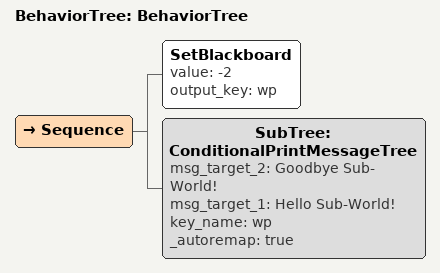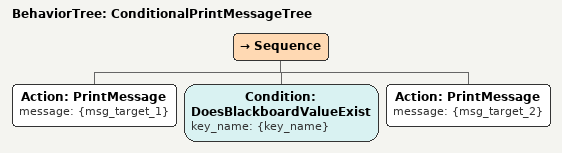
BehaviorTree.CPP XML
<?xml version="1.0" encoding="UTF-8"?>
<root BTCPP_format="4"
      main_tree_to_execute="BehaviorTree">
  <BehaviorTree ID="BehaviorTree">
    <Sequence>
      <SetBlackboard value="-2"
                     output_key="wp"/>
      <SubTree ID="ConditionalPrintMessageTree"
               msg_target_2="Goodbye Sub-World!"
               msg_target_1="Hello Sub-World!"
               key_name="wp"
               _autoremap="true"/>
    </Sequence>
  </BehaviorTree>

  <BehaviorTree ID="ConditionalPrintMessageTree">
    <Sequence>
      <Action ID="PrintMessage"
              message="{msg_target_1}"/>
      <Condition ID="DoesBlackboardValueExist"
                 key_name="{key_name}"/>
      <Action ID="PrintMessage"
              message="{msg_target_2}"/>
    </Sequence>
  </BehaviorTree>

</root>
